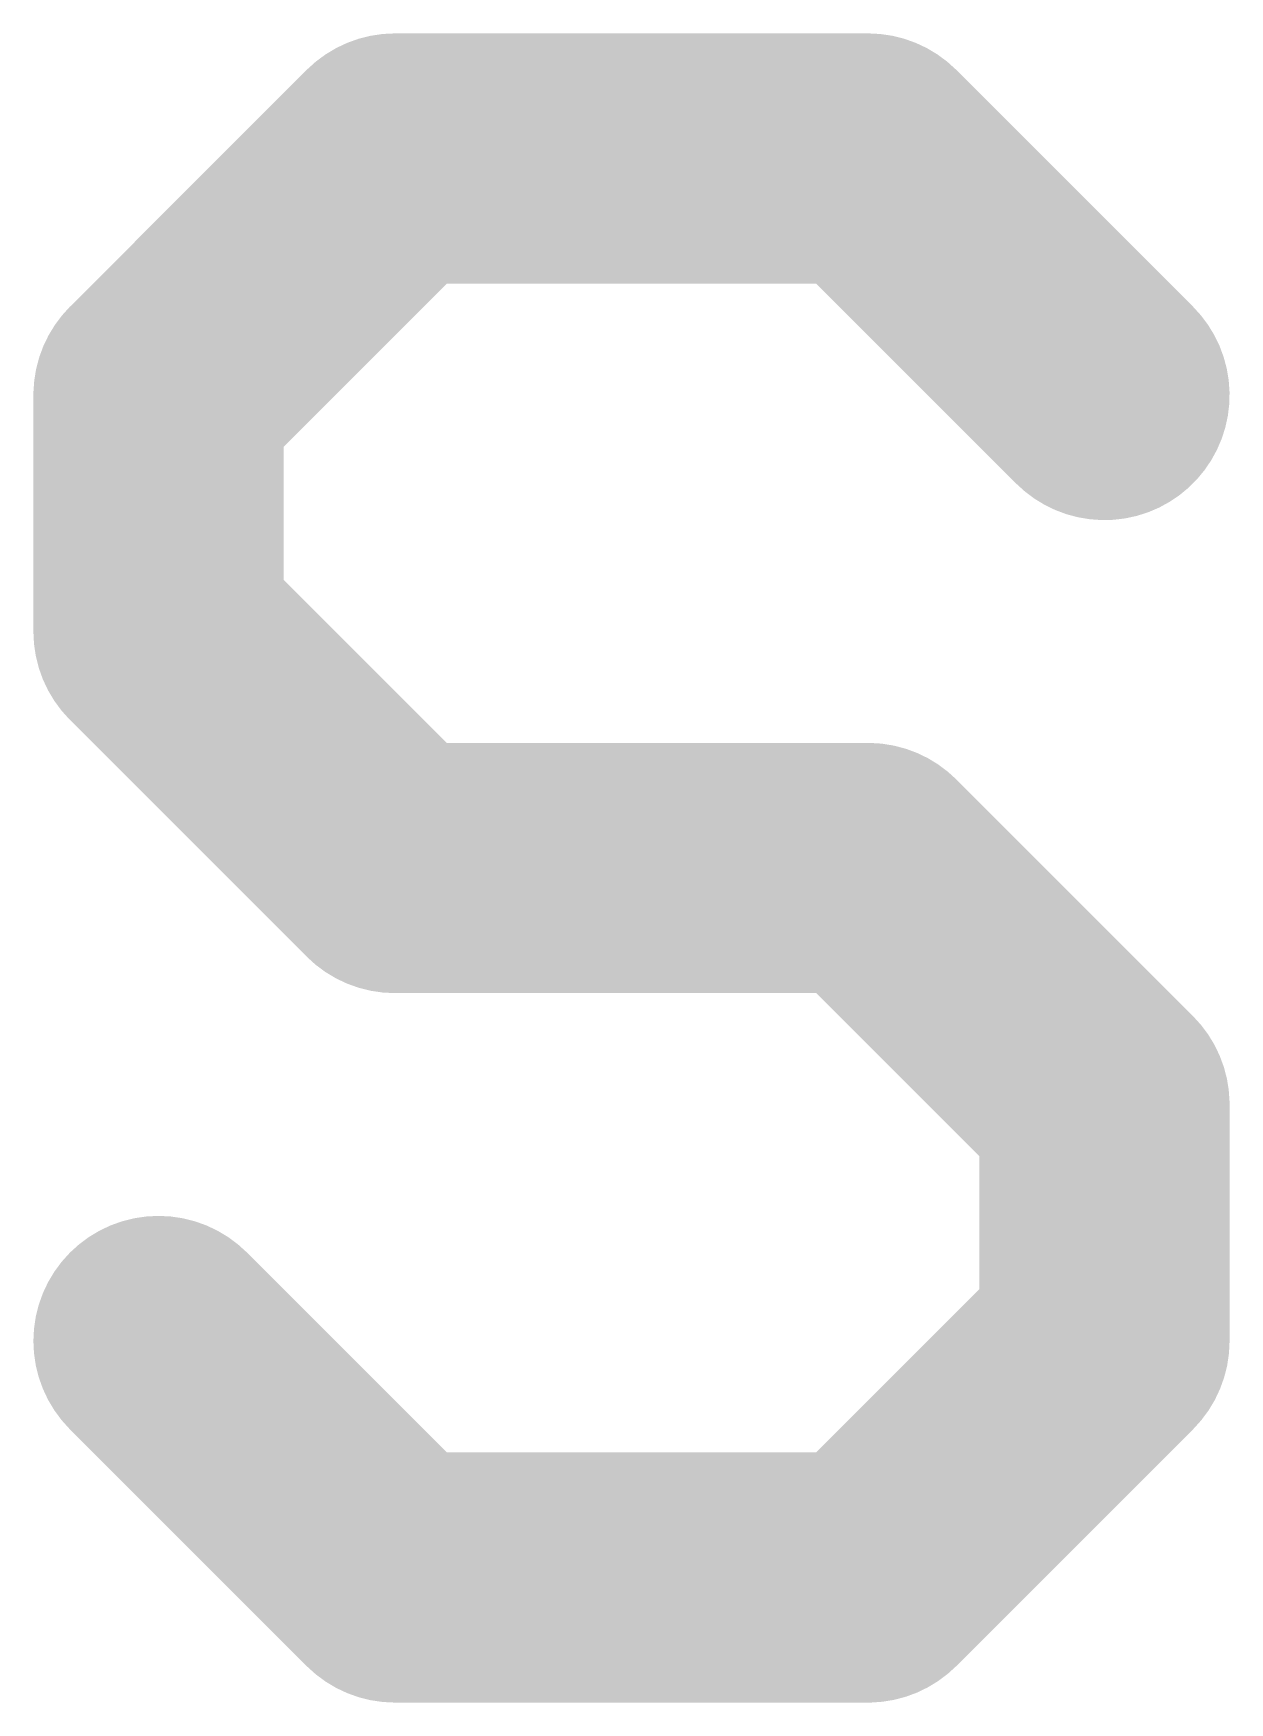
# Model space of a CAD drawing. Extents: x -16 to 95, y -11 to 53.
# Drawn here: x 23.306 to 24.399, y 39.878 to 41.403 of the extents above; entities that cross this region are included whole.
import ezdxf

# ---------------------------------------------------------------- set-up
doc = ezdxf.new("R2010")
doc.units = 0
doc.layers.add('21', color=41, linetype='CONTINUOUS')

msp = doc.modelspace()

# ---------------------------------------------------------------- linework, layer by layer
at = {"layer": '21', "const_width": 0.2286}
for points in [[(23.6367, 41.2888), (23.4207, 41.0727)], [(24.0689, 41.2888), (23.6367, 41.2888)], [(24.285, 41.0727), (24.0689, 41.2888)], [(23.4207, 41.0727), (23.4207, 40.8566)], [(23.4207, 40.8566), (23.6367, 40.6406)], [(23.6367, 40.6406), (24.0689, 40.6406)], [(24.0689, 40.6406), (24.285, 40.4245)], [(24.285, 40.4245), (24.285, 40.2084)], [(23.6367, 39.9923), (23.4207, 40.2084)], [(24.285, 40.2084), (24.0689, 39.9923)], [(24.0689, 39.9923), (23.6367, 39.9923)]]:
    msp.add_lwpolyline(points, dxfattribs=at)
at = {"layer": '21', "const_width": 0.1143}
for points in [[(23.6367, 41.346, 1), (23.6367, 41.2317)], [(23.6771, 41.2484, 1), (23.5963, 41.3292)], [(24.1093, 41.3292, 1), (24.0285, 41.2484)], [(24.0689, 41.2317, 1), (24.0689, 41.346)], [(23.4778, 41.0727, 1), (23.3635, 41.0727)], [(23.3802, 41.1131, 1), (23.4611, 41.0323)], [(24.2446, 41.0323, 1), (24.3254, 41.1131)], [(23.4611, 40.897, 1), (23.3802, 40.8162)], [(23.3635, 40.8566, 1), (23.4778, 40.8566)], [(23.6367, 40.6977, 1), (23.6367, 40.5834)], [(24.1093, 40.681, 1), (24.0285, 40.6001)], [(24.0689, 40.5834, 1), (24.0689, 40.6977)], [(23.5963, 40.6001, 1), (23.6771, 40.681)], [(24.3421, 40.4245, 1), (24.2278, 40.4245)], [(24.2446, 40.3841, 1), (24.3254, 40.4649)], [(23.4611, 40.2488, 1), (23.3802, 40.168)], [(24.3254, 40.168, 1), (24.2446, 40.2488)], [(24.2278, 40.2084, 1), (24.3421, 40.2084)], [(23.6367, 40.0495, 1), (23.6367, 39.9352)], [(24.0689, 39.9352, 1), (24.0689, 40.0495)], [(23.5963, 39.9519, 1), (23.6771, 40.0327)], [(24.0285, 40.0327, 1), (24.1093, 39.9519)]]:
    msp.add_lwpolyline(points, format="xyb", dxfattribs=at)

doc.saveas('drawing.dxf')
